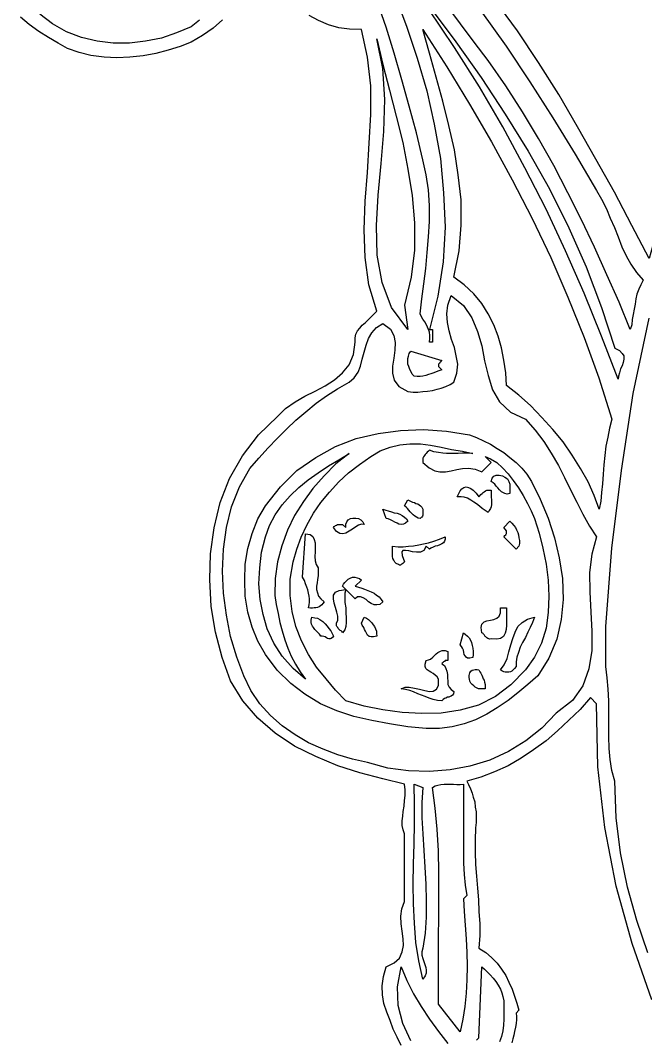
# Model space of a CAD drawing. Extents: x 0.02 to 6.46, y 0.03 to 9.18.
# Drawn here: x 0.097 to 1.426, y 3.832 to 6 of the extents above; entities that cross this region are included whole.
import ezdxf

# ---------------------------------------------------------------- set-up
doc = ezdxf.new("R2010")
doc.units = 0
doc.layers.add('1', color=7, linetype='Continuous')

msp = doc.modelspace()

# ---------------------------------------------------------------- linework, layer by layer
for points in [[(0.527, 6.001), (0.507, 5.983), (0.484, 5.967), (0.46, 5.953), (0.437, 5.944), (0.411, 5.936), (0.385, 5.929), (0.358, 5.924), (0.33, 5.921), (0.302, 5.92), (0.275, 5.921), (0.247, 5.925), (0.222, 5.931), (0.197, 5.94), (0.177, 5.951), (0.157, 5.963), (0.136, 5.976), (0.116, 5.991), (0.097, 6.006)], [(0.907, 3.819), (0.898, 3.837), (0.89, 3.854), (0.883, 3.872), (0.876, 3.89), (0.87, 3.908), (0.867, 3.927), (0.866, 3.946), (0.869, 3.966), (0.875, 3.986), (0.892, 3.995), (0.903, 4.005), (0.909, 4.018), (0.912, 4.032), (0.911, 4.046), (0.909, 4.062), (0.907, 4.078), (0.906, 4.094), (0.908, 4.11), (0.914, 4.125), (0.914, 4.137), (0.914, 4.151), (0.914, 4.166), (0.914, 4.181), (0.914, 4.197), (0.914, 4.212), (0.914, 4.228), (0.914, 4.243), (0.914, 4.256), (0.914, 4.269), (0.911, 4.278), (0.909, 4.287), (0.909, 4.297), (0.91, 4.307), (0.911, 4.317), (0.913, 4.328), (0.914, 4.34), (0.915, 4.351), (0.915, 4.363), (0.914, 4.375), (0.868, 4.386), (0.819, 4.399), (0.772, 4.414), (0.725, 4.434), (0.68, 4.456), (0.639, 4.483), (0.602, 4.515), (0.57, 4.552), (0.544, 4.595), (0.526, 4.644), (0.512, 4.698), (0.503, 4.753), (0.5, 4.81), (0.501, 4.865), (0.509, 4.92), (0.522, 4.974), (0.542, 5.025), (0.569, 5.073), (0.603, 5.118), (0.644, 5.157), (0.661, 5.174), (0.681, 5.188), (0.702, 5.2), (0.724, 5.211), (0.745, 5.222), (0.765, 5.235), (0.782, 5.25), (0.796, 5.267), (0.805, 5.289), (0.809, 5.315), (0.809, 5.324), (0.81, 5.332), (0.814, 5.339), (0.819, 5.345), (0.824, 5.351), (0.831, 5.357), (0.837, 5.363), (0.843, 5.369), (0.849, 5.375), (0.855, 5.381), (0.838, 5.437), (0.83, 5.495), (0.828, 5.554), (0.83, 5.615), (0.835, 5.676), (0.839, 5.738), (0.842, 5.799), (0.842, 5.86), (0.835, 5.921), (0.822, 5.98), (0.797, 5.981), (0.774, 5.984), (0.752, 5.99), (0.731, 5.999), (0.711, 6.01)], [(1.184, 5.019), (1.202, 4.981), (1.219, 4.941), (1.233, 4.899), (1.243, 4.856), (1.25, 4.812), (1.251, 4.768), (1.247, 4.725), (1.238, 4.683), (1.221, 4.643), (1.197, 4.605), (1.176, 4.587), (1.155, 4.569), (1.134, 4.553), (1.111, 4.537), (1.089, 4.524), (1.065, 4.512), (1.041, 4.503), (1.015, 4.497), (0.988, 4.493), (0.96, 4.493), (0.921, 4.497), (0.882, 4.503), (0.844, 4.51), (0.806, 4.519), (0.77, 4.531), (0.735, 4.546), (0.702, 4.566), (0.672, 4.589), (0.643, 4.617), (0.618, 4.651), (0.602, 4.679), (0.59, 4.709), (0.581, 4.741), (0.575, 4.775), (0.574, 4.809), (0.575, 4.843), (0.581, 4.876), (0.59, 4.908), (0.602, 4.939), (0.618, 4.967), (0.65, 5.007), (0.685, 5.042), (0.725, 5.07), (0.767, 5.093), (0.811, 5.11), (0.858, 5.121), (0.905, 5.127), (0.954, 5.129), (1.003, 5.126), (1.052, 5.118), (1.067, 5.112), (1.082, 5.105), (1.097, 5.098), (1.111, 5.089), (1.125, 5.08), (1.138, 5.07), (1.151, 5.059), (1.163, 5.047), (1.174, 5.034), (1.184, 5.019)], [(1.138, 5.006), (1.138, 4.993), (1.132, 4.992), (1.127, 4.993), (1.123, 4.995), (1.12, 4.997), (1.116, 5.001), (1.112, 5.005), (1.109, 5.009), (1.106, 5.013), (1.102, 5.016), (1.098, 5.019), (1.1, 5.026), (1.104, 5.03), (1.109, 5.032), (1.115, 5.032), (1.122, 5.031), (1.127, 5.028), (1.133, 5.024), (1.136, 5.019), (1.138, 5.013), (1.138, 5.006)], [(1.072, 4.986), (1.074, 4.988), (1.076, 4.991), (1.079, 4.993), (1.081, 4.995), (1.083, 4.997), (1.086, 4.999), (1.089, 5), (1.092, 5), (1.094, 5), (1.098, 5), (1.098, 4.995), (1.098, 4.99), (1.098, 4.985), (1.099, 4.98), (1.099, 4.975), (1.099, 4.97), (1.098, 4.965), (1.097, 4.961), (1.094, 4.957), (1.092, 4.953), (1.085, 4.957), (1.079, 4.961), (1.073, 4.966), (1.067, 4.971), (1.061, 4.975), (1.055, 4.979), (1.048, 4.983), (1.041, 4.985), (1.034, 4.986), (1.026, 4.986), (1.029, 4.993), (1.032, 4.999), (1.036, 5.003), (1.04, 5.006), (1.045, 5.007), (1.05, 5.006), (1.055, 5.004), (1.06, 5), (1.066, 4.994), (1.072, 4.986)], [(0.953, 4.96), (0.953, 4.957), (0.953, 4.954), (0.953, 4.952), (0.953, 4.949), (0.953, 4.947), (0.952, 4.945), (0.951, 4.943), (0.949, 4.942), (0.947, 4.94), (0.943, 4.941), (0.939, 4.943), (0.936, 4.945), (0.932, 4.948), (0.929, 4.951), (0.926, 4.954), (0.923, 4.958), (0.92, 4.961), (0.917, 4.964), (0.914, 4.967), (0.921, 4.98), (0.924, 4.978), (0.928, 4.976), (0.931, 4.975), (0.935, 4.974), (0.938, 4.972), (0.942, 4.971), (0.945, 4.969), (0.948, 4.967), (0.951, 4.964), (0.953, 4.96)], [(0.921, 4.934), (0.916, 4.93), (0.912, 4.928), (0.907, 4.927), (0.902, 4.928), (0.898, 4.93), (0.893, 4.932), (0.888, 4.935), (0.884, 4.937), (0.879, 4.939), (0.875, 4.94), (0.868, 4.96), (0.874, 4.958), (0.879, 4.956), (0.886, 4.954), (0.892, 4.952), (0.898, 4.951), (0.904, 4.949), (0.909, 4.946), (0.914, 4.943), (0.918, 4.939), (0.921, 4.934)], [(0.828, 4.927), (0.822, 4.928), (0.816, 4.926), (0.81, 4.922), (0.803, 4.917), (0.796, 4.913), (0.789, 4.909), (0.783, 4.907), (0.776, 4.908), (0.769, 4.912), (0.763, 4.921), (0.764, 4.923), (0.766, 4.924), (0.767, 4.925), (0.769, 4.926), (0.771, 4.927), (0.774, 4.927), (0.777, 4.927), (0.78, 4.927), (0.782, 4.927), (0.789, 4.921), (0.789, 4.928), (0.791, 4.933), (0.794, 4.937), (0.799, 4.94), (0.804, 4.941), (0.81, 4.941), (0.816, 4.94), (0.821, 4.937), (0.825, 4.933), (0.828, 4.927)], [(1.157, 4.881), (1.151, 4.875), (1.125, 4.901), (1.126, 4.902), (1.127, 4.904), (1.129, 4.905), (1.13, 4.907), (1.131, 4.908), (1.131, 4.91), (1.131, 4.912), (1.131, 4.914), (1.125, 4.921), (1.138, 4.934), (1.142, 4.93), (1.146, 4.925), (1.15, 4.921), (1.152, 4.916), (1.155, 4.91), (1.156, 4.905), (1.157, 4.899), (1.158, 4.893), (1.158, 4.887), (1.157, 4.881)], [(0.73, 4.835), (0.73, 4.826), (0.73, 4.818), (0.729, 4.81), (0.728, 4.803), (0.727, 4.796), (0.727, 4.789), (0.729, 4.782), (0.731, 4.775), (0.736, 4.769), (0.743, 4.763), (0.74, 4.759), (0.738, 4.756), (0.735, 4.754), (0.732, 4.752), (0.729, 4.751), (0.725, 4.75), (0.722, 4.75), (0.718, 4.749), (0.714, 4.749), (0.71, 4.75), (0.711, 4.756), (0.712, 4.762), (0.712, 4.769), (0.711, 4.775), (0.71, 4.781), (0.708, 4.788), (0.706, 4.794), (0.703, 4.801), (0.701, 4.808), (0.697, 4.815), (0.703, 4.907), (0.713, 4.906), (0.719, 4.902), (0.722, 4.895), (0.724, 4.888), (0.724, 4.879), (0.724, 4.869), (0.723, 4.859), (0.724, 4.85), (0.726, 4.842), (0.73, 4.835)], [(1, 4.901), (1, 4.896), (0.999, 4.892), (0.997, 4.888), (0.993, 4.886), (0.989, 4.884), (0.984, 4.882), (0.979, 4.881), (0.975, 4.879), (0.97, 4.877), (0.967, 4.875), (0.96, 4.881), (0.955, 4.872), (0.948, 4.868), (0.939, 4.868), (0.931, 4.869), (0.923, 4.871), (0.916, 4.872), (0.91, 4.872), (0.908, 4.869), (0.909, 4.861), (0.914, 4.848), (0.913, 4.847), (0.911, 4.845), (0.91, 4.844), (0.908, 4.843), (0.907, 4.842), (0.905, 4.841), (0.903, 4.841), (0.901, 4.842), (0.896, 4.844), (0.893, 4.847), (0.891, 4.851), (0.889, 4.855), (0.888, 4.859), (0.888, 4.863), (0.888, 4.868), (0.888, 4.872), (0.888, 4.877), (0.888, 4.881), (0.9, 4.88), (0.911, 4.88), (0.922, 4.881), (0.933, 4.882), (0.944, 4.884), (0.954, 4.886), (0.965, 4.888), (0.976, 4.892), (0.988, 4.896), (1, 4.901)], [(0.822, 4.809), (0.809, 4.796), (0.816, 4.794), (0.823, 4.792), (0.829, 4.79), (0.836, 4.787), (0.843, 4.784), (0.849, 4.781), (0.854, 4.777), (0.86, 4.773), (0.864, 4.768), (0.868, 4.763), (0.861, 4.757), (0.855, 4.756), (0.849, 4.756), (0.843, 4.759), (0.837, 4.763), (0.832, 4.768), (0.826, 4.771), (0.82, 4.773), (0.814, 4.773), (0.809, 4.769), (0.789, 4.789), (0.787, 4.781), (0.787, 4.771), (0.787, 4.761), (0.789, 4.75), (0.789, 4.739), (0.79, 4.729), (0.79, 4.719), (0.789, 4.71), (0.787, 4.703), (0.782, 4.697), (0.781, 4.699), (0.779, 4.701), (0.777, 4.702), (0.775, 4.704), (0.773, 4.706), (0.772, 4.708), (0.77, 4.71), (0.769, 4.712), (0.769, 4.714), (0.769, 4.717), (0.772, 4.724), (0.772, 4.732), (0.77, 4.741), (0.767, 4.751), (0.764, 4.76), (0.763, 4.769), (0.763, 4.777), (0.767, 4.783), (0.775, 4.787), (0.789, 4.789), (0.782, 4.796), (0.784, 4.8), (0.787, 4.804), (0.79, 4.807), (0.794, 4.811), (0.798, 4.813), (0.803, 4.815), (0.808, 4.815), (0.813, 4.814), (0.818, 4.812), (0.822, 4.809)], [(1.131, 4.75), (1.131, 4.741), (1.131, 4.732), (1.131, 4.722), (1.131, 4.713), (1.13, 4.704), (1.128, 4.696), (1.124, 4.689), (1.118, 4.685), (1.11, 4.683), (1.098, 4.684), (1.095, 4.683), (1.093, 4.684), (1.091, 4.685), (1.089, 4.686), (1.087, 4.688), (1.085, 4.689), (1.084, 4.692), (1.082, 4.694), (1.081, 4.695), (1.078, 4.697), (1.077, 4.708), (1.078, 4.715), (1.083, 4.72), (1.089, 4.722), (1.097, 4.724), (1.104, 4.725), (1.11, 4.728), (1.115, 4.732), (1.118, 4.739), (1.118, 4.75), (1.131, 4.75)], [(0.763, 4.69), (0.761, 4.687), (0.758, 4.685), (0.756, 4.684), (0.753, 4.684), (0.75, 4.685), (0.748, 4.686), (0.745, 4.688), (0.742, 4.689), (0.739, 4.69), (0.736, 4.69), (0.733, 4.694), (0.73, 4.697), (0.726, 4.701), (0.723, 4.704), (0.72, 4.708), (0.718, 4.711), (0.716, 4.715), (0.715, 4.719), (0.715, 4.724), (0.717, 4.73), (0.723, 4.729), (0.729, 4.728), (0.734, 4.725), (0.74, 4.721), (0.745, 4.716), (0.749, 4.711), (0.753, 4.706), (0.757, 4.701), (0.76, 4.695), (0.763, 4.69)], [(0.855, 4.69), (0.848, 4.688), (0.843, 4.688), (0.839, 4.689), (0.835, 4.692), (0.833, 4.696), (0.831, 4.7), (0.829, 4.704), (0.827, 4.708), (0.824, 4.713), (0.822, 4.717), (0.828, 4.73), (0.833, 4.728), (0.837, 4.725), (0.84, 4.722), (0.844, 4.718), (0.847, 4.714), (0.85, 4.71), (0.852, 4.705), (0.854, 4.7), (0.854, 4.695), (0.855, 4.69)], [(1.19, 4.73), (1.186, 4.719), (1.181, 4.708), (1.176, 4.698), (1.171, 4.687), (1.165, 4.676), (1.16, 4.666), (1.156, 4.655), (1.153, 4.645), (1.151, 4.635), (1.151, 4.625), (1.148, 4.621), (1.145, 4.618), (1.142, 4.615), (1.139, 4.614), (1.136, 4.613), (1.132, 4.613), (1.128, 4.613), (1.125, 4.614), (1.121, 4.616), (1.118, 4.618), (1.126, 4.629), (1.132, 4.642), (1.136, 4.656), (1.14, 4.671), (1.144, 4.685), (1.149, 4.698), (1.155, 4.71), (1.164, 4.719), (1.175, 4.726), (1.19, 4.73)], [(1.059, 4.644), (1.053, 4.643), (1.048, 4.643), (1.045, 4.645), (1.043, 4.648), (1.041, 4.651), (1.04, 4.655), (1.039, 4.66), (1.037, 4.664), (1.035, 4.668), (1.032, 4.671), (1.039, 4.697), (1.043, 4.694), (1.048, 4.69), (1.051, 4.686), (1.054, 4.681), (1.056, 4.676), (1.058, 4.67), (1.059, 4.664), (1.06, 4.657), (1.06, 4.651), (1.059, 4.644)], [(1.006, 4.638), (1.004, 4.638), (1.002, 4.638), (1, 4.638), (0.999, 4.636), (0.997, 4.635), (0.996, 4.634), (0.994, 4.632), (0.993, 4.631), (0.999, 4.627), (1.002, 4.621), (1.004, 4.615), (1.005, 4.608), (1.005, 4.601), (1.006, 4.594), (1.006, 4.587), (1.009, 4.581), (1.013, 4.576), (1.019, 4.572), (1.018, 4.567), (1.016, 4.564), (1.013, 4.562), (1.011, 4.561), (1.008, 4.56), (1.005, 4.56), (1.002, 4.558), (0.999, 4.557), (0.996, 4.555), (0.993, 4.552), (0.984, 4.553), (0.975, 4.555), (0.966, 4.558), (0.958, 4.561), (0.95, 4.564), (0.942, 4.567), (0.933, 4.571), (0.925, 4.574), (0.916, 4.576), (0.907, 4.578), (0.915, 4.581), (0.924, 4.581), (0.935, 4.579), (0.946, 4.577), (0.957, 4.574), (0.967, 4.572), (0.975, 4.573), (0.982, 4.577), (0.986, 4.585), (0.986, 4.598), (0.983, 4.603), (0.979, 4.607), (0.975, 4.61), (0.97, 4.613), (0.966, 4.615), (0.962, 4.618), (0.959, 4.621), (0.958, 4.625), (0.958, 4.63), (0.96, 4.638), (0.965, 4.639), (0.969, 4.641), (0.974, 4.645), (0.977, 4.648), (0.981, 4.652), (0.985, 4.655), (0.99, 4.658), (0.994, 4.659), (1, 4.659), (1.006, 4.657), (1.006, 4.638)], [(1.085, 4.578), (1.08, 4.578), (1.076, 4.578), (1.071, 4.578), (1.067, 4.58), (1.064, 4.581), (1.061, 4.584), (1.058, 4.587), (1.055, 4.59), (1.053, 4.594), (1.052, 4.598), (1.051, 4.602), (1.051, 4.606), (1.052, 4.609), (1.053, 4.612), (1.055, 4.615), (1.058, 4.617), (1.061, 4.618), (1.064, 4.619), (1.068, 4.619), (1.072, 4.618), (1.074, 4.614), (1.076, 4.611), (1.078, 4.607), (1.08, 4.603), (1.081, 4.599), (1.083, 4.596), (1.084, 4.592), (1.085, 4.587), (1.085, 4.583), (1.085, 4.578)], [(1.44, 3.916), (1.398, 4.036), (1.364, 4.158), (1.34, 4.283), (1.325, 4.412), (1.322, 4.546), (1.309, 4.559), (1.287, 4.534), (1.263, 4.511), (1.239, 4.488), (1.215, 4.467), (1.188, 4.448), (1.162, 4.43), (1.134, 4.414), (1.105, 4.401), (1.076, 4.39), (1.046, 4.381), (1.05, 4.374), (1.054, 4.365), (1.058, 4.356), (1.06, 4.347), (1.063, 4.337), (1.064, 4.326), (1.066, 4.316), (1.066, 4.305), (1.066, 4.293), (1.065, 4.282), (1.064, 4.256), (1.064, 4.23), (1.065, 4.204), (1.067, 4.179), (1.069, 4.154), (1.071, 4.129), (1.072, 4.104), (1.074, 4.078), (1.074, 4.053), (1.072, 4.026), (1.087, 4.017), (1.099, 4.006), (1.111, 3.994), (1.12, 3.981), (1.129, 3.968), (1.136, 3.954), (1.143, 3.939), (1.148, 3.924), (1.153, 3.909), (1.157, 3.894), (1.151, 3.888), (1.152, 3.881), (1.152, 3.874), (1.151, 3.866), (1.15, 3.858), (1.148, 3.849), (1.146, 3.841), (1.144, 3.833), (1.142, 3.825)]]:
    msp.add_lwpolyline(points)
at = {"layer": '1'}
for points in [[(0.894, 6.052), (0.918, 5.987), (0.941, 5.919), (0.961, 5.85), (0.977, 5.779), (0.99, 5.706), (0.997, 5.633), (1, 5.56), (0.996, 5.486), (0.985, 5.413), (0.967, 5.342), (0.973, 5.342), (0.973, 5.315), (0.967, 5.315), (0.968, 5.323), (0.968, 5.329), (0.967, 5.336), (0.965, 5.342), (0.963, 5.347), (0.96, 5.353), (0.957, 5.358), (0.953, 5.364), (0.95, 5.369), (0.947, 5.375), (0.951, 5.407), (0.955, 5.439), (0.959, 5.472), (0.962, 5.506), (0.965, 5.539), (0.967, 5.572), (0.967, 5.606), (0.965, 5.639), (0.96, 5.671), (0.953, 5.703), (0.939, 5.76), (0.924, 5.817), (0.908, 5.873), (0.892, 5.93), (0.875, 5.985), (0.856, 6.04)], [(0.966, 6.03), (1.023, 5.954), (1.077, 5.878), (1.128, 5.8), (1.177, 5.721), (1.222, 5.641), (1.263, 5.558), (1.3, 5.475), (1.333, 5.389), (1.361, 5.302)], [(1.322, 5.638), (1.333, 5.619), (1.343, 5.599), (1.351, 5.579), (1.36, 5.559), (1.368, 5.539), (1.376, 5.518), (1.385, 5.499), (1.395, 5.481), (1.407, 5.463), (1.421, 5.447), (1.416, 5.437), (1.412, 5.428), (1.408, 5.417), (1.406, 5.407), (1.404, 5.396), (1.402, 5.385), (1.4, 5.374), (1.398, 5.363), (1.397, 5.352), (1.394, 5.342), (1.37, 5.4), (1.344, 5.458), (1.318, 5.517), (1.29, 5.575), (1.261, 5.633), (1.231, 5.691), (1.199, 5.748), (1.165, 5.805), (1.129, 5.86), (1.092, 5.914), (1.062, 5.953), (1.033, 5.992), (1.004, 6.031)], [(1.686, 6.035), (1.65, 5.978), (1.616, 5.921), (1.583, 5.862), (1.553, 5.803), (1.524, 5.743), (1.497, 5.682), (1.474, 5.62), (1.452, 5.557), (1.434, 5.493), (1.397, 5.563), (1.36, 5.634), (1.321, 5.704), (1.282, 5.773), (1.242, 5.842), (1.199, 5.91), (1.154, 5.977), (1.106, 6.043)], [(0.478, 6), (0.46, 5.986), (0.429, 5.973), (0.397, 5.962), (0.363, 5.955), (0.329, 5.951), (0.294, 5.951), (0.26, 5.955), (0.227, 5.963), (0.195, 5.975), (0.165, 5.992), (0.138, 6.013)], [(1.361, 5.302), (1.371, 5.297), (1.377, 5.291), (1.38, 5.286), (1.38, 5.279), (1.379, 5.272), (1.377, 5.265), (1.373, 5.258), (1.371, 5.25), (1.369, 5.243), (1.368, 5.236), (1.333, 5.328), (1.296, 5.419), (1.256, 5.509), (1.215, 5.598), (1.17, 5.686), (1.123, 5.773), (1.073, 5.858), (1.02, 5.942), (0.965, 6.024)], [(1.076, 6.02), (1.13, 5.945), (1.18, 5.869), (1.229, 5.792), (1.277, 5.715), (1.322, 5.638)], [(1.355, 5.151), (1.35, 5.132), (1.346, 5.113), (1.342, 5.094), (1.34, 5.074), (1.338, 5.054), (1.336, 5.034), (1.335, 5.014), (1.333, 4.995), (1.331, 4.977), (1.328, 4.96), (1.317, 4.989), (1.304, 5.018), (1.288, 5.046), (1.27, 5.075), (1.251, 5.103), (1.229, 5.129), (1.206, 5.155), (1.182, 5.18), (1.157, 5.202), (1.131, 5.223), (1.129, 5.25), (1.125, 5.277), (1.12, 5.303), (1.113, 5.328), (1.104, 5.352), (1.092, 5.375), (1.078, 5.397), (1.061, 5.418), (1.041, 5.437), (1.019, 5.453), (1.03, 5.509), (1.034, 5.564), (1.034, 5.618), (1.028, 5.671), (1.02, 5.724), (1.008, 5.776), (0.995, 5.828), (0.981, 5.879), (0.967, 5.93), (0.953, 5.98), (1.004, 5.901), (1.052, 5.821), (1.099, 5.741), (1.143, 5.66), (1.185, 5.578), (1.225, 5.495), (1.261, 5.411), (1.296, 5.325), (1.327, 5.239), (1.355, 5.151)], [(0.914, 5.394), (0.921, 5.342), (0.886, 5.389), (0.866, 5.442), (0.856, 5.5), (0.854, 5.563), (0.858, 5.628), (0.864, 5.695), (0.87, 5.763), (0.872, 5.831), (0.868, 5.897), (0.855, 5.96), (0.868, 5.906), (0.882, 5.851), (0.896, 5.796), (0.91, 5.74), (0.921, 5.683), (0.93, 5.627), (0.935, 5.569), (0.935, 5.511), (0.928, 5.453), (0.914, 5.394)], [(1.171, 5.151), (1.192, 5.128), (1.21, 5.104), (1.226, 5.079), (1.241, 5.053), (1.254, 5.027), (1.267, 5.001), (1.28, 4.975), (1.293, 4.949), (1.307, 4.924), (1.322, 4.901), (1.312, 4.864), (1.307, 4.825), (1.308, 4.784), (1.31, 4.741), (1.312, 4.7), (1.312, 4.659), (1.306, 4.62), (1.293, 4.584), (1.271, 4.553), (1.236, 4.526), (1.206, 4.494), (1.172, 4.467), (1.135, 4.444), (1.095, 4.426), (1.053, 4.413), (1.011, 4.405), (0.967, 4.402), (0.922, 4.403), (0.878, 4.409), (0.835, 4.421), (0.803, 4.428), (0.772, 4.437), (0.741, 4.449), (0.71, 4.463), (0.681, 4.48), (0.654, 4.499), (0.629, 4.521), (0.606, 4.546), (0.587, 4.574), (0.572, 4.605), (0.557, 4.645), (0.544, 4.689), (0.535, 4.734), (0.529, 4.781), (0.527, 4.828), (0.529, 4.875), (0.535, 4.921), (0.546, 4.965), (0.563, 5.007), (0.585, 5.046), (0.604, 5.068), (0.624, 5.09), (0.643, 5.11), (0.663, 5.13), (0.683, 5.149), (0.704, 5.167), (0.726, 5.185), (0.748, 5.201), (0.771, 5.216), (0.796, 5.23), (0.807, 5.239), (0.815, 5.251), (0.82, 5.264), (0.824, 5.279), (0.828, 5.294), (0.832, 5.309), (0.837, 5.323), (0.844, 5.335), (0.854, 5.346), (0.868, 5.355), (0.884, 5.343), (0.891, 5.329), (0.894, 5.314), (0.893, 5.298), (0.891, 5.281), (0.888, 5.264), (0.888, 5.249), (0.892, 5.234), (0.902, 5.221), (0.921, 5.21), (0.932, 5.209), (0.942, 5.209), (0.953, 5.21), (0.963, 5.211), (0.973, 5.212), (0.983, 5.215), (0.992, 5.217), (1.002, 5.221), (1.011, 5.225), (1.019, 5.23), (1.025, 5.249), (1.027, 5.268), (1.024, 5.286), (1.02, 5.304), (1.014, 5.321), (1.009, 5.339), (1.005, 5.357), (1.004, 5.375), (1.006, 5.394), (1.013, 5.414), (1.039, 5.393), (1.057, 5.367), (1.069, 5.338), (1.078, 5.307), (1.084, 5.275), (1.092, 5.244), (1.101, 5.214), (1.116, 5.188), (1.139, 5.166), (1.171, 5.151)], [(1.431, 4.016), (1.408, 4.085), (1.388, 4.156), (1.373, 4.229), (1.364, 4.303), (1.361, 4.381), (1.355, 4.404), (1.351, 4.427), (1.349, 4.451), (1.348, 4.476), (1.348, 4.501), (1.348, 4.527), (1.348, 4.552), (1.347, 4.577), (1.345, 4.601), (1.342, 4.625), (1.342, 4.631), (1.342, 4.639), (1.342, 4.648), (1.342, 4.657), (1.342, 4.667), (1.342, 4.677), (1.342, 4.687), (1.342, 4.695), (1.342, 4.703), (1.342, 4.71), (1.355, 4.877), (1.375, 5.042), (1.4, 5.206), (1.434, 5.366)], [(0.993, 5.276), (0.992, 5.275), (0.99, 5.273), (0.989, 5.272), (0.988, 5.27), (0.986, 5.268), (0.986, 5.267), (0.986, 5.265), (0.986, 5.263), (0.993, 5.256), (0.987, 5.254), (0.981, 5.252), (0.976, 5.25), (0.97, 5.248), (0.965, 5.246), (0.959, 5.244), (0.953, 5.243), (0.947, 5.242), (0.941, 5.242), (0.934, 5.243), (0.93, 5.247), (0.928, 5.252), (0.925, 5.257), (0.923, 5.263), (0.921, 5.268), (0.921, 5.274), (0.921, 5.28), (0.922, 5.285), (0.924, 5.291), (0.927, 5.296), (0.993, 5.276)], [(1.059, 5.078), (1.048, 5.079), (1.037, 5.079), (1.028, 5.078), (1.02, 5.078), (1.011, 5.078), (1.003, 5.078), (0.995, 5.079), (0.986, 5.08), (0.976, 5.082), (0.967, 5.085), (0.965, 5.083), (0.962, 5.081), (0.96, 5.078), (0.958, 5.076), (0.956, 5.074), (0.954, 5.071), (0.953, 5.068), (0.953, 5.065), (0.953, 5.062), (0.953, 5.059), (0.966, 5.048), (0.978, 5.041), (0.989, 5.039), (1.001, 5.039), (1.013, 5.041), (1.025, 5.044), (1.037, 5.046), (1.05, 5.047), (1.064, 5.045), (1.078, 5.039), (1.098, 5.059), (1.085, 5.072), (1.097, 5.067), (1.11, 5.059), (1.122, 5.048), (1.134, 5.035), (1.145, 5.021), (1.156, 5.005), (1.166, 4.989), (1.175, 4.972), (1.183, 4.956), (1.19, 4.94), (1.2, 4.909), (1.208, 4.877), (1.215, 4.843), (1.219, 4.809), (1.221, 4.775), (1.219, 4.74), (1.215, 4.707), (1.205, 4.675), (1.19, 4.645), (1.171, 4.618), (1.14, 4.586), (1.107, 4.561), (1.071, 4.543), (1.032, 4.532), (0.992, 4.526), (0.951, 4.525), (0.909, 4.527), (0.868, 4.533), (0.828, 4.541), (0.789, 4.552), (0.767, 4.575), (0.747, 4.599), (0.727, 4.624), (0.71, 4.651), (0.695, 4.68), (0.683, 4.71), (0.675, 4.742), (0.671, 4.776), (0.671, 4.811), (0.677, 4.848), (0.685, 4.875), (0.694, 4.9), (0.706, 4.926), (0.72, 4.951), (0.736, 4.974), (0.754, 4.996), (0.774, 5.018), (0.795, 5.037), (0.818, 5.055), (0.842, 5.072), (0.862, 5.084), (0.883, 5.092), (0.904, 5.097), (0.925, 5.099), (0.948, 5.099), (0.969, 5.096), (0.992, 5.092), (1.014, 5.087), (1.037, 5.083), (1.059, 5.078)], [(0.796, 5.078), (0.768, 5.056), (0.743, 5.031), (0.719, 5.004), (0.699, 4.976), (0.68, 4.946), (0.665, 4.915), (0.653, 4.882), (0.644, 4.848), (0.639, 4.812), (0.638, 4.776), (0.641, 4.757), (0.645, 4.738), (0.649, 4.719), (0.654, 4.701), (0.659, 4.682), (0.666, 4.664), (0.673, 4.647), (0.682, 4.63), (0.692, 4.614), (0.703, 4.598), (0.677, 4.621), (0.654, 4.647), (0.636, 4.675), (0.622, 4.705), (0.613, 4.736), (0.607, 4.768), (0.604, 4.801), (0.606, 4.835), (0.61, 4.868), (0.618, 4.901), (0.627, 4.925), (0.639, 4.948), (0.654, 4.969), (0.671, 4.988), (0.689, 5.006), (0.709, 5.022), (0.73, 5.037), (0.752, 5.052), (0.774, 5.065), (0.796, 5.078)], [(0.953, 4.368), (0.951, 4.336), (0.951, 4.303), (0.953, 4.269), (0.955, 4.234), (0.957, 4.198), (0.959, 4.162), (0.96, 4.127), (0.96, 4.092), (0.958, 4.058), (0.953, 4.026), (0.951, 4.018), (0.951, 4.011), (0.953, 4.004), (0.955, 3.998), (0.957, 3.991), (0.959, 3.985), (0.96, 3.979), (0.96, 3.973), (0.958, 3.967), (0.953, 3.96), (0.944, 3.999), (0.938, 4.038), (0.935, 4.079), (0.933, 4.12), (0.932, 4.163), (0.933, 4.205), (0.934, 4.248), (0.935, 4.291), (0.935, 4.333), (0.934, 4.375), (0.953, 4.368)], [(1.039, 4.375), (1.039, 4.351), (1.039, 4.327), (1.039, 4.303), (1.039, 4.279), (1.039, 4.254), (1.039, 4.231), (1.039, 4.207), (1.041, 4.183), (1.043, 4.16), (1.046, 4.138), (1.039, 4.131), (1.041, 4.104), (1.043, 4.075), (1.045, 4.046), (1.046, 4.017), (1.047, 3.988), (1.046, 3.959), (1.045, 3.93), (1.042, 3.902), (1.038, 3.875), (1.032, 3.848), (0.986, 3.907), (0.986, 3.953), (0.986, 4), (0.986, 4.047), (0.987, 4.094), (0.987, 4.141), (0.987, 4.187), (0.986, 4.233), (0.983, 4.279), (0.979, 4.324), (0.973, 4.368), (0.979, 4.371), (0.985, 4.373), (0.991, 4.374), (0.998, 4.375), (1.004, 4.375), (1.011, 4.375), (1.018, 4.375), (1.025, 4.374), (1.032, 4.374), (1.039, 4.375)], [(0.927, 3.829), (0.91, 3.866), (0.9, 3.904), (0.899, 3.944), (0.907, 3.986), (0.919, 3.957), (0.933, 3.929), (0.949, 3.902), (0.967, 3.875), (0.986, 3.849), (1.006, 3.823)], [(1.067, 3.83), (1.068, 3.832), (1.07, 3.833), (1.072, 3.835), (1.078, 3.986), (1.084, 3.981), (1.09, 3.975), (1.096, 3.969), (1.102, 3.962), (1.108, 3.955), (1.113, 3.947), (1.118, 3.939), (1.121, 3.931), (1.123, 3.923), (1.125, 3.914)], [(1.125, 3.914), (1.125, 3.901), (1.125, 3.888), (1.125, 3.875), (1.124, 3.862), (1.123, 3.85), (1.12, 3.838), (1.116, 3.827)]]:
    msp.add_lwpolyline(points, dxfattribs=at)

doc.saveas('drawing.dxf')
